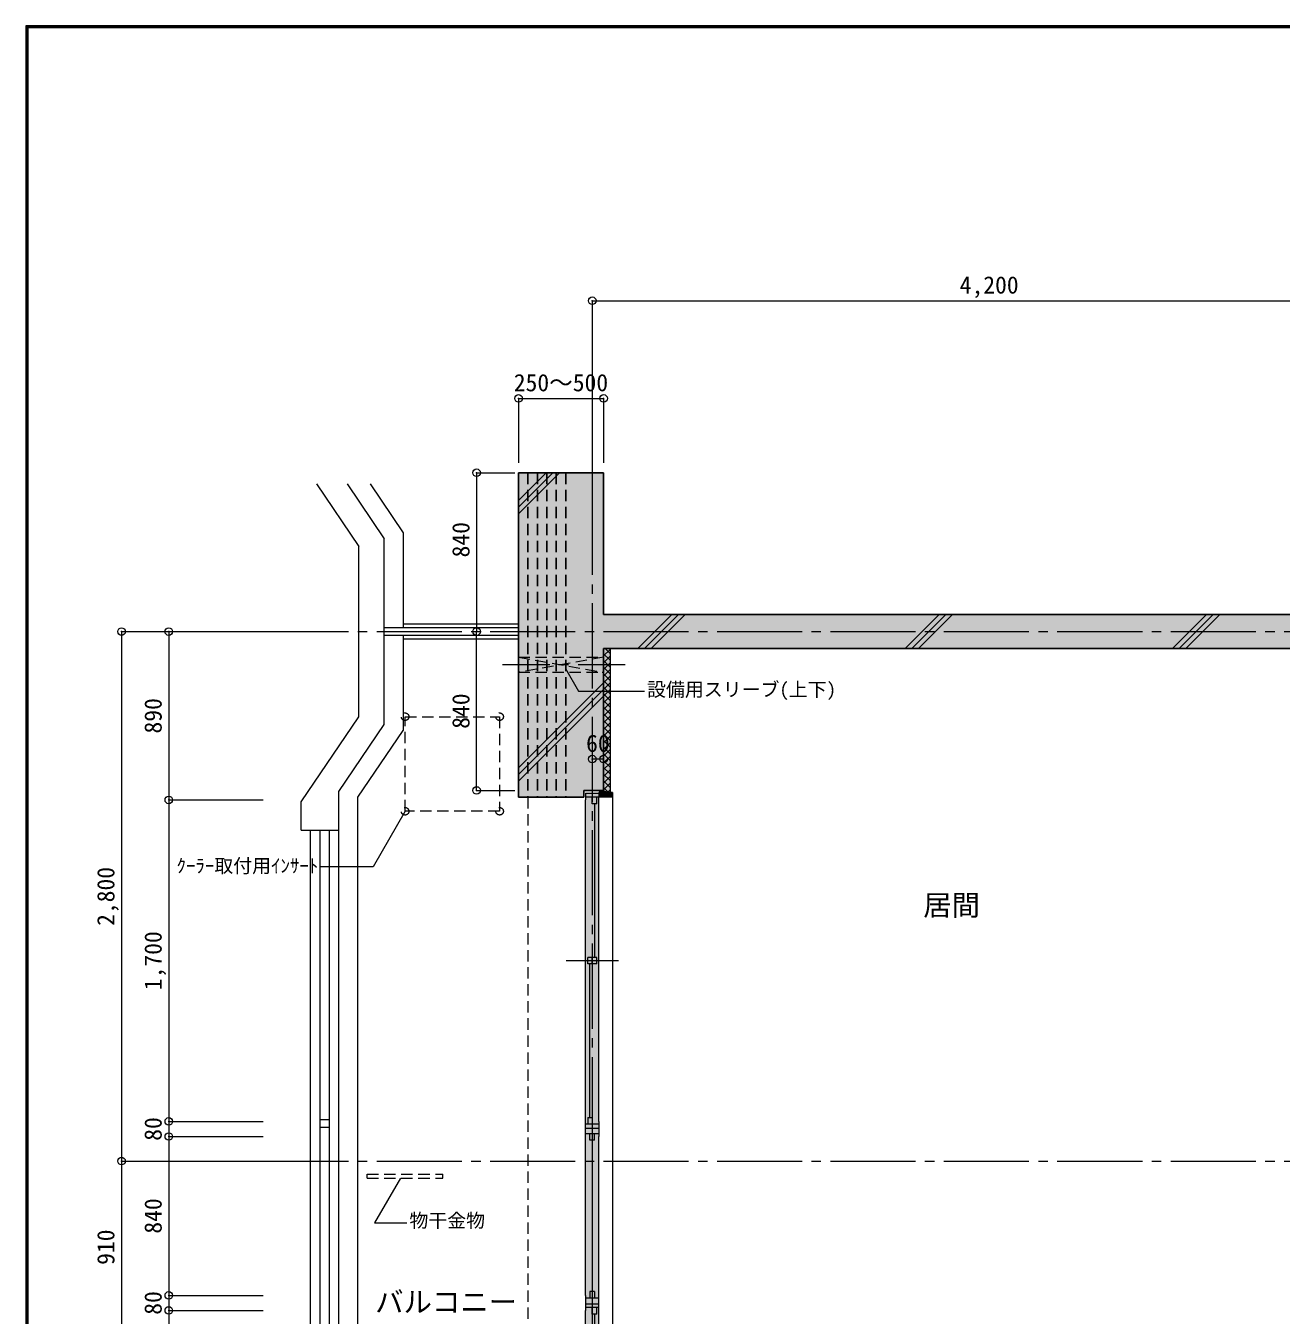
# Model space of a CAD drawing. Units: millimetres at full size, sheet at 1:50. Extents: x -9674 to 9699, y -6794 to 6791.
# Drawn here: x -9674 to -3033, y -27 to 6791 of the extents above; entities that cross this region are included whole.
import ezdxf
from ezdxf.enums import TextEntityAlignment as Align

# ---------------------------------------------------------------- set-up
doc = ezdxf.new("R2010")
doc.units = ezdxf.units.MM
doc.header["$LTSCALE"] = 50
doc.header["$PDMODE"] = 32
doc.header["$PDSIZE"] = 40
for name, pattern in [('CHAIN1', [8, 5, -1, 1, -1]), ('CHAIN2', [12, 9, -1, 1, -1]), ('DASHED1', [1.8, 1.2, -0.6])]:
    doc.linetypes.add(name, pattern=pattern)
for name, color, linetype, lineweight in [('0-0_図面枠', 7, 'Continuous', 9), ('1-0_芯', 7, 'CHAIN2', 9), ('1-1_躯体', 2, 'Continuous', 25), ('1-3_建具', 3, 'Continuous', 18), ('1-6_ﾊﾞﾙｺﾆｰ・階段', 4, 'Continuous', 9), ('1-7_その他', 7, 'DASHED1', 9), ('1-8_ハッチ', 4, 'Continuous', 9), ('1-A_文字', 7, 'Continuous', 9), ('1-B_寸法', 7, 'Continuous', 9), ('1-C_梁', 7, 'DASHED1', 9)]:
    doc.layers.add(name, color=color, linetype=linetype, lineweight=lineweight)
for name, color, linetype in [('4-0', 1, 'Continuous'), ('4-1', 2, 'Continuous'), ('4-F', 4, 'Continuous')]:
    doc.layers.add(name, color=color, linetype=linetype)
doc.styles.add('ＭＳ ゴシック', font='')
doc.styles.get('ＭＳ ゴシック').set_extended_font_data('MS Gothic')

msp = doc.modelspace()

# ---------------------------------------------------------------- linework, layer by layer
at = {"layer": '0-0_図面枠'}
for p, q in [((-9673.92, 6791.43), (-9673.92, -6793.93)), ((-9672.16, 6789.66), (-9672.16, -6792.16)), ((9697.16, 6789.66), (-9672.16, 6789.66)), ((-9670.4, 6787.9), (-9670.4, -6790.4)), ((9695.4, 6787.9), (-9670.4, 6787.9)), ((-9668.64, -6788.64), (-9668.64, 6786.14)), ((-9668.64, 6786.14), (9693.64, 6786.14)), ((-9666.87, 6784.38), (-9666.87, -6786.88)), ((9691.87, 6784.38), (-9666.87, 6784.38)), ((-9665.11, 6782.61), (-9665.11, -6785.11)), ((9690.11, 6782.61), (-9665.11, 6782.61)), ((-9663.35, 6780.85), (-9663.35, -6783.35)), ((9688.35, 6780.85), (-9663.35, 6780.85))]:
    msp.add_line(p, q, dxfattribs=at)
msp.add_lwpolyline([(9698.92, -6793.93), (9698.92, 6791.43), (-9673.92, 6791.43)], dxfattribs=at)
at = {"layer": '1-0_芯'}
for p, q in [((-6677.5, 4337.68), (-6677.5, -3342.32)), ((-8417.5, 3587.68), (8192.5, 3587.68)), ((-8417.5, 787.68), (2822.5, 787.68))]:
    msp.add_line(p, q, dxfattribs=at)
at = {"layer": '1-1_躯体'}
for p, q in [((-7067.5, 4427.68), (-6617.5, 4427.68)), ((-6617.5, 4427.68), (-6617.5, 3677.68)), ((-6617.5, 3677.68), (6032.5, 3677.68)), ((-6617.5, 3497.68), (-6617.5, 2747.68)), ((-6617.5, 2747.68), (-6722.5, 2747.68)), ((-6722.5, 2747.68), (-6722.5, 2712.68))]:
    msp.add_line(p, q, dxfattribs=at)
at = {"layer": '1-1_躯体', "linetype": 'DASHED1'}
for p, q in [((-7017.5, 4427.68), (-7017.5, 2712.68)), ((-6967.5, 4427.68), (-6967.5, 2712.68)), ((-6917.5, 4427.68), (-6917.5, 2712.68)), ((-6867.5, 4427.68), (-6867.5, 2712.68)), ((-6817.5, 4427.68), (-6817.5, 2712.68))]:
    msp.add_line(p, q, dxfattribs=at)
at = {"layer": '1-1_躯体'}
for points in [[(-7067.5, 4427.68), (-7067.5, 2712.68), (-6722.5, 2712.68)], [(-6617.5, 3497.68), (6032.5, 3497.68), (6032.5, 2747.66)]]:
    msp.add_lwpolyline(points, dxfattribs=at)
at = {"layer": '1-3_建具', "color": 7, "lineweight": 9}
for p, q in [((-6712.5, 2732.68), (-6712.5, 2697.68)), ((-6712.5, 2732.68), (-6642.5, 2732.68)), ((-6642.5, 2712.68), (-6712.5, 2712.68)), ((-6712.5, 997.68), (-6712.5, 2697.68)), ((-6642.5, 2697.68), (-6642.5, 2712.68)), ((-6642.5, 997.68), (-6642.5, 2697.68)), ((-6570.5, 2712.68), (-6570.5, -1717.32)), ((-6815.98, 1847.68), (-6539.02, 1847.68)), ((-6712.5, 917.68), (-6712.5, 997.68)), ((-6642.5, 982.68), (-6712.5, 982.68)), ((-6712.5, 962.68), (-6642.5, 962.68)), ((-6642.5, 997.68), (-6642.5, 917.68)), ((-6642.5, 932.68), (-6712.5, 932.68)), ((-6712.5, 77.68), (-6712.5, 917.68)), ((-6642.5, 77.68), (-6642.5, 917.68)), ((-6712.5, 77.68), (-6712.5, -2.32)), ((-6642.5, -2.32), (-6642.5, 77.68)), ((-6642.5, 62.68), (-6712.5, 62.68)), ((-6712.5, 32.68), (-6642.5, 32.68)), ((-6642.5, 12.68), (-6712.5, 12.68)), ((-6712.5, -1702.32), (-6712.5, -2.32)), ((-6642.5, -1702.32), (-6642.5, -2.32))]:
    msp.add_line(p, q, dxfattribs=at)
at = {"layer": '1-3_建具'}
for p, q in [((-6642.5, 2737.68), (-6642.5, 2712.68)), ((-6570.5, 2737.68), (-6642.5, 2737.68)), ((-6677.5, 2677.68), (-6677.5, 2712.68)), ((-6653.5, 2677.68), (-6677.5, 2677.68)), ((-6665.5, 2677.68), (-6665.5, 1865.18)), ((-6653.5, 2677.68), (-6653.5, 2712.68)), ((-6701.5, 1830.18), (-6701.5, 1865.18)), ((-6677.5, 1830.18), (-6677.5, 1865.18)), ((-6653.5, 1830.18), (-6701.5, 1830.18)), ((-6689.5, 1017.68), (-6689.5, 1830.18)), ((-6701.5, 1017.68), (-6677.5, 1017.68)), ((-6701.5, 1017.68), (-6701.5, 982.68)), ((-6677.5, 1017.68), (-6677.5, 982.68)), ((-6689.5, 897.68), (-6689.5, 932.68)), ((-6665.5, 897.68), (-6689.5, 897.68)), ((-6677.5, 897.68), (-6677.5, 97.68)), ((-6665.5, 897.68), (-6665.5, 932.68)), ((-6665.5, 97.68), (-6689.5, 97.68)), ((-6689.5, 97.68), (-6689.5, 62.68)), ((-6665.5, 97.68), (-6665.5, 62.68)), ((-6677.5, -22.32), (-6677.5, 12.68)), ((-6653.5, -22.32), (-6653.5, 12.68)), ((-6653.5, -22.32), (-6677.5, -22.32)), ((-6665.5, -22.32), (-6665.5, -834.82))]:
    msp.add_line(p, q, dxfattribs=at)
for points in [[(-6570.5, 2737.68), (-6570.5, 2712.68), (-6642.5, 2712.68)], [(-6653.5, 1830.18), (-6653.5, 1865.18), (-6701.5, 1865.18)]]:
    msp.add_lwpolyline(points, dxfattribs=at)
at = {"layer": '1-6_ﾊﾞﾙｺﾆｰ・階段', "color": 7}
for p, q in [((-8136.83, 4368.67), (-7912.5, 4037.68)), ((-7973.75, 4368.67), (-7777.5, 4079.12)), ((-7912.5, 3137.68), (-7912.5, 4037.68)), ((-7777.5, 3096.25), (-7777.5, 4079.12)), ((-7067.5, 3607.68), (-7777.5, 3607.68)), ((-7067.5, 3567.68), (-7777.5, 3567.68)), ((-8017.5, 2742.15), (-7777.5, 3096.25)), ((-8017.5, -562.32), (-8017.5, 2742.15)), ((-8217.5, 2537.68), (-8017.5, 2537.68)), ((-8167.5, -3214.95), (-8167.5, 2537.68)), ((-8117.5, -3214.95), (-8117.5, 2537.68)), ((-8067.5, -3214.95), (-8067.5, 2537.68)), ((-8117.5, 1007.68), (-8067.5, 1007.68)), ((-8117.5, 967.68), (-8067.5, 967.68))]:
    msp.add_line(p, q, dxfattribs=at)
at = {"layer": '1-6_ﾊﾞﾙｺﾆｰ・階段'}
for p, q in [((-7852.94, 4368.67), (-7677.5, 4109.82)), ((-7677.5, 4109.82), (-7677.5, 3607.68)), ((-7067.5, 3627.68), (-7677.5, 3627.68)), ((-7677.5, 3567.68), (-7677.5, 3065.55)), ((-7067.5, 3547.68), (-7677.5, 3547.68)), ((-7917.5, 2711.45), (-7677.5, 3065.55)), ((-7917.5, -2552.32), (-7917.5, 2711.45))]:
    msp.add_line(p, q, dxfattribs=at)
at = {"layer": '1-6_ﾊﾞﾙｺﾆｰ・階段', "color": 7}
msp.add_lwpolyline([(-8217.5, 2537.68), (-8217.5, 2687.68), (-7912.5, 3137.68)], dxfattribs=at)
at = {"layer": '1-7_その他', "linetype": 'CHAIN1'}
msp.add_line((-6502.5, 3412.68), (-7167.5, 3412.68), dxfattribs=at)
at = {"layer": '1-7_その他'}
for p, q in [((-7067.5, 3452.68), (-6617.5, 3452.68)), ((-7067.5, 3452.68), (-6617.5, 3372.68)), ((-6617.5, 3452.68), (-7067.5, 3372.68)), ((-7067.5, 3372.68), (-6617.5, 3372.68)), ((-7667.5, 3137.68), (-7167.5, 3137.68)), ((-7667.5, 2637.68), (-7667.5, 3137.68)), ((-7167.5, 3137.68), (-7167.5, 2637.68)), ((-7167.5, 2637.68), (-7667.5, 2637.68)), ((-7867.5, 717.68), (-7467.5, 717.68)), ((-7867.5, 697.68), (-7867.5, 717.68))]:
    msp.add_line(p, q, dxfattribs=at)
msp.add_lwpolyline([(-7867.5, 697.68), (-7467.5, 697.68), (-7467.5, 717.68)], dxfattribs=at)
for centre in [(-7667.5, 3137.68), (-7167.5, 3137.68), (-7667.5, 2637.68), (-7167.5, 2637.68)]:
    msp.add_circle(centre, 20, dxfattribs=at)
at = {"layer": '1-8_ハッチ'}
for p, q in [((-7067.5, 4281.56), (-6921.38, 4427.68)), ((-7067.5, 4246.21), (-6886.02, 4427.68)), ((-7067.5, 4210.85), (-6850.67, 4427.68)), ((-6437.17, 3497.68), (-6257.17, 3677.68)), ((-6401.81, 3497.68), (-6221.81, 3677.68)), ((-6366.46, 3497.68), (-6186.46, 3677.68)), ((-5022.95, 3497.68), (-4842.95, 3677.68)), ((-4987.6, 3497.68), (-4807.6, 3677.68)), ((-4952.24, 3497.68), (-4772.24, 3677.68)), ((-3608.74, 3497.68), (-3428.74, 3677.68)), ((-3573.38, 3497.68), (-3393.38, 3677.68)), ((-3538.03, 3497.68), (-3358.03, 3677.68)), ((-6617.5, 3494.13), (-6613.94, 3497.68)), ((-6617.5, 3458.77), (-6582.5, 3493.77)), ((-6608.95, 3497.68), (-6582.5, 3471.23)), ((-6582.5, 3497.68), (-6582.5, 2737.68)), ((-6617.5, 3470.87), (-6582.5, 3435.87)), ((-6617.5, 3423.42), (-6582.5, 3458.42)), ((-6617.5, 3435.52), (-6582.5, 3400.52)), ((-6617.5, 3388.06), (-6582.5, 3423.06)), ((-6617.5, 3400.16), (-6582.5, 3365.16)), ((-6617.5, 3352.71), (-6582.5, 3387.71)), ((-6617.5, 3364.81), (-6582.5, 3329.81)), ((-6617.5, 3317.35), (-6582.5, 3352.35)), ((-7067.5, 2867.35), (-6617.5, 3317.35)), ((-7067.5, 2831.99), (-6617.5, 3281.99)), ((-6617.5, 3329.45), (-6582.5, 3294.45)), ((-6617.5, 3281.99), (-6582.5, 3316.99)), ((-6617.5, 3294.1), (-6582.5, 3259.1)), ((-6617.5, 3246.64), (-6582.5, 3281.64)), ((-7067.5, 2796.64), (-6617.5, 3246.64)), ((-6617.5, 3258.74), (-6582.5, 3223.74)), ((-6617.5, 3211.28), (-6582.5, 3246.28)), ((-6617.5, 3223.39), (-6582.5, 3188.39)), ((-6617.5, 3175.93), (-6582.5, 3210.93)), ((-6617.5, 3188.03), (-6582.5, 3153.03)), ((-6617.5, 3140.57), (-6582.5, 3175.57)), ((-6617.5, 3152.68), (-6582.5, 3117.68)), ((-6617.5, 3105.22), (-6582.5, 3140.22)), ((-6617.5, 3117.32), (-6582.5, 3082.32)), ((-6617.5, 3069.86), (-6582.5, 3104.86)), ((-6617.5, 3081.97), (-6582.5, 3046.97)), ((-6617.5, 3034.51), (-6582.5, 3069.51)), ((-6617.5, 3046.61), (-6582.5, 3011.61)), ((-6617.5, 2999.15), (-6582.5, 3034.15)), ((-6617.5, 3011.26), (-6582.5, 2976.26)), ((-6617.5, 2963.8), (-6582.5, 2998.8)), ((-6617.5, 2975.9), (-6582.5, 2940.9)), ((-6617.5, 2928.44), (-6582.5, 2963.44)), ((-6617.5, 2940.54), (-6582.5, 2905.54)), ((-6617.5, 2893.09), (-6582.5, 2928.09)), ((-6617.5, 2905.19), (-6582.5, 2870.19)), ((-6617.5, 2857.73), (-6582.5, 2892.73)), ((-6617.5, 2869.83), (-6582.5, 2834.83)), ((-6617.5, 2822.38), (-6582.5, 2857.38)), ((-6617.5, 2834.48), (-6582.5, 2799.48)), ((-6617.5, 2787.02), (-6582.5, 2822.02)), ((-6617.5, 2799.12), (-6582.5, 2764.12)), ((-6617.5, 2751.66), (-6582.5, 2786.66)), ((-6617.5, 2763.77), (-6591.42, 2737.68)), ((-6617.5, 2737.91), (-6617.27, 2737.68)), ((-6596.13, 2737.68), (-6582.5, 2751.31))]:
    msp.add_line(p, q, dxfattribs=at)
at = {"layer": '1-A_文字'}
for p, q in [((-7667.5, 2637.68), (-7836.84, 2344.39)), ((-7836.84, 2344.39), (-8112.85, 2344.39)), ((-7692.2, 697.68), (-7828.72, 461.24)), ((-7828.72, 461.24), (-7658.31, 461.24))]:
    msp.add_line(p, q, dxfattribs=at)
msp.add_lwpolyline([(-6818.5, 3393.18), (-6749.36, 3273.43), (-6401.53, 3273.43)], dxfattribs=at)
at = {"layer": '1-B_寸法'}
for p, q in [((-6677.5, 5337.68), (-6677.5, 4337.68)), ((-6677.5, 5337.68), (-2477.5, 5337.68)), ((-7067.5, 4821.09), (-7067.5, 4480.9)), ((-7067.5, 4821.09), (-6617.5, 4821.09)), ((-6617.5, 4821.09), (-6617.5, 4480.9)), ((-7289.41, 4427.68), (-7086.65, 4427.68)), ((-7289.41, 4427.68), (-7289.41, 3587.68)), ((-9167.5, 3587.68), (-9167.5, 787.68)), ((-9167.5, 3587.68), (-8417.5, 3587.68)), ((-8917.5, 3587.68), (-8917.5, 2697.68)), ((-7289.41, 2747.68), (-7289.41, 3587.68)), ((-6617.5, 2913.9), (-6677.5, 2913.9)), ((-7289.41, 2747.68), (-7086.65, 2747.68)), ((-8917.5, 2697.68), (-8417.5, 2697.68)), ((-8917.5, 2697.68), (-8917.5, 997.68)), ((-8917.5, 997.68), (-8417.5, 997.68)), ((-8917.5, 997.68), (-8917.5, 917.68)), ((-8917.5, 917.68), (-8417.5, 917.68)), ((-8917.5, 917.68), (-8917.5, 77.68)), ((-9167.5, 787.68), (-9167.5, -122.32)), ((-9167.5, 787.68), (-8417.5, 787.68)), ((-8917.5, 77.68), (-8417.5, 77.68)), ((-8917.5, 77.68), (-8917.5, -2.32)), ((-8917.5, -2.32), (-8417.5, -2.32)), ((-8917.5, -2.32), (-8917.5, -1702.32))]:
    msp.add_line(p, q, dxfattribs=at)
at = {"layer": '1-B_寸法', "color": 3}
for p in [(-6677.5, 5337.68), (-7067.5, 4821.09), (-6617.5, 4821.09), (-7289.41, 4427.68), (-9167.5, 3587.68), (-8917.5, 3587.68), (-7289.41, 3587.68), (-6677.5, 2913.9), (-6617.5, 2913.9), (-7289.41, 2747.68), (-8917.5, 2697.68), (-8917.5, 997.68), (-8917.5, 917.68), (-9167.5, 787.68), (-8917.5, 77.68), (-8917.5, -2.32)]:
    msp.add_point(p, dxfattribs=at)
at = {"layer": '1-C_梁'}
msp.add_line((-7017.5, 2712.68), (-7017.5, -1717.32), dxfattribs=at)
at = {"layer": '4-0'}
for points in [[(-6722.5, 2747.68), (-6617.5, 4427.68), (-7067.5, 4427.68)], [(-6722.5, 2747.68), (-7067.5, 4427.68), (-7067.5, 2712.68)], [(-6722.5, 2747.68), (-6617.5, 2747.68), (-6617.5, 4427.68)], [(-6617.5, 3677.68), (-6617.5, 3497.68), (6032.5, 3677.68), (6032.5, 3497.68)], [(-7067.5, 2712.68), (-6722.5, 2712.68), (-6722.5, 2747.68)]]:
    msp.add_solid(points, dxfattribs=at)
at = {"layer": '4-1'}
msp.add_solid([(-6712.5, 2732.68), (-6642.5, 2732.68), (-6712.5, -1737.32), (-6642.5, -1737.32)], dxfattribs=at)
at = {"layer": '4-F'}
for points in [[(-6582.5, 3497.68), (-6617.5, 3497.68), (-6617.5, 2747.68)], [(-6617.5, 2747.68), (-6582.5, 2737.68), (-6582.5, 3497.68)], [(-6617.5, 2747.68), (-6642.5, 2747.53), (-6570.5, 2712.68)], [(-6642.5, 2747.53), (-6642.5, 2712.68), (-6570.5, 2712.68)], [(-6617.5, 2747.68), (-6570.5, 2712.68), (-6582.5, 2737.68)], [(-6570.5, 2712.68), (-6570.5, 2737.68), (-6582.5, 2737.68)]]:
    msp.add_solid(points, dxfattribs=at)

# ---------------------------------------------------------------- texts
at = {"layer": '1-A_文字', "style": 'ＭＳ ゴシック'}
for s, height, p in [('設備用スリーブ(上下)', 73.31, (-6387.42, 3223.37)), ('ｸｰﾗｰ取付用ｲﾝｻｰﾄ', 73.31, (-8876.67, 2290.78)), ('居間', 110, (-4926.59, 2053.18)), ('物干金物', 73.31, (-7644.5, 414.84)), ('バルコニー', 110, (-7825.69, -45.22))]:
    msp.add_text(s, height=height, dxfattribs=at).set_placement(p, align=Align.BOTTOM_LEFT)
at = {"layer": '1-B_寸法', "style": 'ＭＳ ゴシック'}
for s, p in [('4,200', (-4733.75, 5347.68)), ('250～500', (-7092.5, 4831.09)), ('60', (-6710, 2923.9))]:
    msp.add_text(s, height=91.64, dxfattribs=at).set_placement(p, align=Align.BOTTOM_LEFT)
for s, p in [('840', (-7299.41, 3980.06)), ('890', (-8927.5, 3048.93)), ('840', (-7299.41, 3073.93)), ('2,800', (-9177.5, 2031.43)), ('1,700', (-8927.5, 1691.43)), ('80', (-8927.5, 895.18)), ('840', (-8927.5, 403.93)), ('910', (-9177.5, 238.93)), ('80', (-8927.5, -24.82))]:
    msp.add_text(s, height=91.64, rotation=90, dxfattribs=at).set_placement(p, align=Align.BOTTOM_LEFT)

doc.saveas('drawing.dxf')
